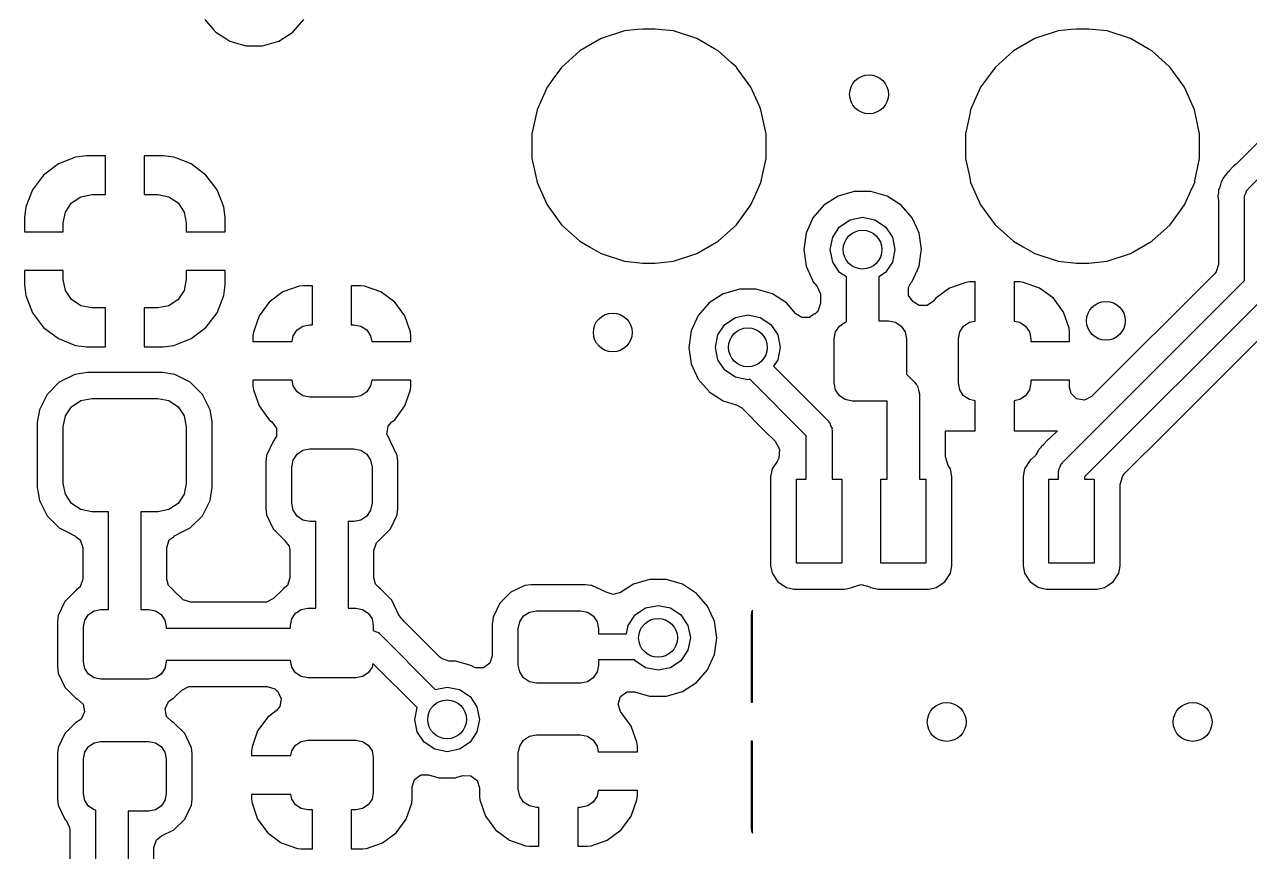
# Model space of a CAD drawing. Extents: x 100.3 to 197.2, y -144.7 to -85.3.
# Drawn here: x 108.38 to 117.84, y -95.45 to -89.06 of the extents above; entities that cross this region are included whole.
import ezdxf

# ---------------------------------------------------------------- set-up
doc = ezdxf.new("R2010")
doc.units = 0
doc.layers.add('BLACK', color=7, linetype='CONTINUOUS')

msp = doc.modelspace()

# ---------------------------------------------------------------- linework, layer by layer
at = {"layer": 'BLACK', "linetype": 'CONTINUOUS'}
for p, q in [((109.767, -89.0211), (109.841, -89.1065)), ((110.448, -89.119), (110.533, -89.0211)), ((109.841, -89.1065), (109.852, -89.119)), ((109.852, -89.119), (109.93, -89.1691)), ((110.339, -89.189), (110.448, -89.119)), ((113.011, -89.1104), (112.83, -89.1691)), ((113.11, -89.1), (113.011, -89.1104)), ((113.011, -89.1104), (113.011, -89.1104)), ((113.011, -89.1104), (113.011, -89.1104)), ((113.153, -89.0955), (113.11, -89.1)), ((113.247, -89.0955), (113.153, -89.0955)), ((113.153, -89.0955), (113.153, -89.0955)), ((113.273, -89.0982), (113.247, -89.0955)), ((113.247, -89.0955), (113.247, -89.0955)), ((113.389, -89.1104), (113.273, -89.0982)), ((113.57, -89.1691), (113.389, -89.1104)), ((113.389, -89.1104), (113.389, -89.1104)), ((113.389, -89.1104), (113.389, -89.1104)), ((116.361, -89.1104), (116.18, -89.1691)), ((116.46, -89.1), (116.361, -89.1104)), ((116.361, -89.1104), (116.361, -89.1104)), ((116.361, -89.1104), (116.361, -89.1104)), ((116.503, -89.0955), (116.46, -89.1)), ((116.597, -89.0955), (116.503, -89.0955)), ((116.503, -89.0955), (116.503, -89.0955)), ((116.623, -89.0982), (116.597, -89.0955)), ((116.597, -89.0955), (116.597, -89.0955)), ((116.739, -89.1104), (116.623, -89.0982)), ((116.92, -89.1691), (116.739, -89.1104)), ((116.739, -89.1104), (116.739, -89.1104)), ((116.739, -89.1104), (116.739, -89.1104)), ((109.93, -89.1691), (109.961, -89.189)), ((109.961, -89.189), (110.085, -89.2255)), ((110.085, -89.2255), (110.085, -89.2255)), ((110.085, -89.2255), (110.215, -89.2255)), ((110.215, -89.2255), (110.339, -89.189)), ((110.215, -89.2255), (110.215, -89.2255)), ((112.83, -89.1691), (112.665, -89.2642)), ((112.83, -89.1691), (112.83, -89.1691)), ((113.707, -89.2485), (113.57, -89.1691)), ((113.57, -89.1691), (113.57, -89.1691)), ((113.735, -89.2642), (113.707, -89.2485)), ((116.18, -89.1691), (116.015, -89.2642)), ((116.18, -89.1691), (116.18, -89.1691)), ((117.057, -89.2485), (116.92, -89.1691)), ((116.92, -89.1691), (116.92, -89.1691)), ((117.085, -89.2642), (117.057, -89.2485)), ((112.665, -89.2642), (112.524, -89.3914)), ((113.837, -89.356), (113.735, -89.2642)), ((116.015, -89.2642), (115.874, -89.3914)), ((117.187, -89.356), (117.085, -89.2642)), ((112.524, -89.3914), (112.458, -89.4822)), ((113.875, -89.3911), (113.837, -89.356)), ((113.876, -89.3914), (113.875, -89.3911)), ((113.988, -89.5453), (113.876, -89.3914)), ((115.874, -89.3914), (115.808, -89.4822)), ((117.225, -89.3911), (117.187, -89.356)), ((117.226, -89.3914), (117.225, -89.3911)), ((117.338, -89.5453), (117.226, -89.3914)), ((112.458, -89.4822), (112.42, -89.5349)), ((115.808, -89.4822), (115.77, -89.5349)), ((112.412, -89.5453), (112.335, -89.7189)), ((112.42, -89.5349), (112.412, -89.5453)), ((112.412, -89.5453), (112.412, -89.5453)), ((114.055, -89.6973), (113.988, -89.5453)), ((113.988, -89.5453), (113.988, -89.5453)), ((113.988, -89.5453), (113.988, -89.5453)), ((115.762, -89.5453), (115.685, -89.7189)), ((115.77, -89.5349), (115.762, -89.5453)), ((115.762, -89.5453), (115.762, -89.5453)), ((117.405, -89.6973), (117.338, -89.5453)), ((117.338, -89.5453), (117.338, -89.5453)), ((117.338, -89.5453), (117.338, -89.5453)), ((118.27, -89.6047), (117.734, -90.1414)), ((112.335, -89.719), (112.325, -89.7655)), ((112.335, -89.7189), (112.335, -89.719)), ((114.065, -89.719), (114.055, -89.6973)), ((114.105, -89.9049), (114.065, -89.719)), ((115.685, -89.719), (115.675, -89.7655)), ((115.685, -89.7189), (115.685, -89.719)), ((117.415, -89.719), (117.405, -89.6973)), ((117.454, -89.9049), (117.415, -89.719)), ((112.325, -89.7655), (112.295, -89.9049)), ((115.675, -89.7655), (115.645, -89.9049)), ((117.829, -90.3293), (118.429, -89.7293)), ((112.295, -89.9049), (112.295, -90.0951)), ((114.105, -90.0951), (114.105, -89.9049)), ((115.645, -89.9049), (115.645, -90.0951)), ((117.454, -90.0951), (117.454, -89.9049)), ((108.77, -90.085), (108.637, -90.1373)), ((108.853, -90.075), (108.77, -90.085)), ((109, -90.075), (108.853, -90.075)), ((109, -90.375), (109, -90.075)), ((109, -90.075), (109, -90.075)), ((109.447, -90.075), (109.3, -90.075)), ((109.3, -90.075), (109.3, -90.075)), ((109.3, -90.075), (109.3, -90.375)), ((109.53, -90.085), (109.447, -90.075)), ((109.556, -90.0951), (109.53, -90.085)), ((109.663, -90.1373), (109.556, -90.0951)), ((112.295, -90.0951), (112.325, -90.2335)), ((114.065, -90.281), (114.105, -90.0951)), ((115.645, -90.0951), (115.675, -90.2335)), ((117.418, -90.2689), (117.454, -90.0951)), ((108.637, -90.1373), (108.523, -90.2235)), ((108.637, -90.1373), (108.637, -90.1373)), ((109.777, -90.2235), (109.663, -90.1373)), ((109.663, -90.1373), (109.663, -90.1373)), ((117.682, -90.1932), (117.668, -90.2072)), ((117.683, -90.1916), (117.682, -90.1932)), ((117.716, -90.156), (117.683, -90.1916)), ((117.723, -90.1505), (117.716, -90.156)), ((117.734, -90.1414), (117.722, -90.1495)), ((117.722, -90.1495), (117.723, -90.1505)), ((108.523, -90.2235), (108.437, -90.3371)), ((109.863, -90.3371), (109.777, -90.2235)), ((112.325, -90.2335), (112.335, -90.281)), ((112.335, -90.281), (112.335, -90.2811)), ((112.335, -90.2811), (112.412, -90.4547)), ((114.018, -90.386), (114.065, -90.281)), ((115.675, -90.2335), (115.685, -90.281)), ((115.685, -90.281), (115.685, -90.2811)), ((115.685, -90.2811), (115.762, -90.4547)), ((117.383, -90.352), (117.411, -90.2904)), ((117.411, -90.2904), (117.418, -90.2825)), ((117.418, -90.2825), (117.418, -90.2689)), ((117.62, -90.2765), (117.613, -90.3075)), ((117.626, -90.2684), (117.62, -90.2765)), ((117.62, -90.2765), (117.62, -90.2765)), ((117.637, -90.2482), (117.626, -90.2684)), ((117.64, -90.2391), (117.637, -90.2482)), ((117.662, -90.2155), (117.64, -90.2391)), ((117.64, -90.2391), (117.64, -90.2391)), ((117.666, -90.2101), (117.662, -90.2155)), ((117.668, -90.2072), (117.666, -90.2101)), ((117.668, -90.2072), (117.668, -90.2072)), ((108.437, -90.3371), (108.385, -90.4698)), ((108.437, -90.3371), (108.437, -90.3371)), ((108.81, -90.3917), (108.894, -90.375)), ((108.894, -90.375), (109, -90.375)), ((109.3, -90.375), (109.406, -90.375)), ((109.406, -90.375), (109.49, -90.3917)), ((109.915, -90.4698), (109.863, -90.3371)), ((114.785, -90.3495), (114.661, -90.386)), ((114.915, -90.3495), (114.785, -90.3495)), ((114.785, -90.3495), (114.785, -90.3495)), ((115.039, -90.386), (114.915, -90.3495)), ((114.915, -90.3495), (114.915, -90.3495)), ((117.338, -90.4547), (117.383, -90.352)), ((117.597, -90.3763), (117.595, -90.3826)), ((117.595, -90.3826), (117.595, -90.3859)), ((117.595, -90.3859), (117.595, -90.391)), ((117.599, -90.3537), (117.597, -90.3763)), ((117.607, -90.3252), (117.599, -90.3347)), ((117.599, -90.3347), (117.599, -90.3347)), ((117.599, -90.3347), (117.599, -90.3537)), ((117.611, -90.3141), (117.607, -90.3252)), ((117.613, -90.3075), (117.611, -90.3141)), ((117.801, -90.3844), (117.812, -90.3635)), ((117.802, -90.3923), (117.801, -90.3844)), ((117.812, -90.3635), (117.819, -90.3412)), ((117.819, -90.3412), (117.826, -90.3365)), ((117.826, -90.3365), (117.829, -90.3293)), ((108.385, -90.4698), (108.375, -90.5531)), ((108.692, -90.51), (108.739, -90.4391)), ((108.739, -90.4391), (108.81, -90.3917)), ((109.49, -90.3917), (109.561, -90.4391)), ((109.561, -90.4391), (109.608, -90.51)), ((109.925, -90.5531), (109.915, -90.4698)), ((112.412, -90.4547), (112.412, -90.4547)), ((112.412, -90.4547), (112.412, -90.4547)), ((112.412, -90.4547), (112.524, -90.6086)), ((113.876, -90.6086), (113.988, -90.4547)), ((113.988, -90.4547), (114.003, -90.4209)), ((114.003, -90.4209), (114.018, -90.386)), ((114.552, -90.456), (114.467, -90.5539)), ((114.661, -90.386), (114.552, -90.456)), ((114.661, -90.386), (114.661, -90.386)), ((115.148, -90.456), (115.039, -90.386)), ((115.039, -90.386), (115.039, -90.386)), ((115.039, -90.386), (115.039, -90.386)), ((115.039, -90.386), (115.039, -90.386)), ((115.233, -90.5539), (115.148, -90.456)), ((115.148, -90.456), (115.148, -90.456)), ((115.148, -90.456), (115.148, -90.456)), ((115.762, -90.4547), (115.762, -90.4547)), ((115.762, -90.4547), (115.762, -90.4547)), ((115.762, -90.4547), (115.874, -90.6086)), ((117.226, -90.6086), (117.338, -90.4547)), ((117.338, -90.4547), (117.338, -90.4547)), ((117.338, -90.4547), (117.338, -90.4547)), ((117.595, -90.391), (117.599, -90.4175)), ((117.599, -90.4175), (117.599, -90.4243)), ((117.599, -90.4243), (117.599, -90.9145)), ((117.8, -90.4), (117.802, -90.3923)), ((117.8, -91.0386), (117.8, -90.4)), ((108.375, -90.5531), (108.375, -90.6625)), ((108.675, -90.5938), (108.692, -90.51)), ((109.608, -90.51), (109.625, -90.5938)), ((109.925, -90.6625), (109.925, -90.5531)), ((109.925, -90.5531), (109.925, -90.5531)), ((114.467, -90.5539), (114.413, -90.6718)), ((114.673, -90.6232), (114.754, -90.569)), ((114.754, -90.569), (114.85, -90.55)), ((114.85, -90.55), (114.946, -90.569)), ((114.946, -90.569), (115.027, -90.6232)), ((115.269, -90.6322), (115.233, -90.5539)), ((108.375, -90.6625), (108.675, -90.6625)), ((108.375, -90.6625), (108.375, -90.6625)), ((108.675, -90.6625), (108.675, -90.5938)), ((109.625, -90.5938), (109.625, -90.6625)), ((109.625, -90.6625), (109.925, -90.6625)), ((109.925, -90.6625), (109.925, -90.6625)), ((112.524, -90.6086), (112.665, -90.7358)), ((113.735, -90.7358), (113.876, -90.6086)), ((114.619, -90.7043), (114.673, -90.6232)), ((115.027, -90.6232), (115.081, -90.7043)), ((115.287, -90.6718), (115.269, -90.6322)), ((115.874, -90.6086), (116.015, -90.7358)), ((117.085, -90.7358), (117.226, -90.6086)), ((112.665, -90.7358), (112.741, -90.7796)), ((113.57, -90.8309), (113.735, -90.7358)), ((114.413, -90.6718), (114.395, -90.8)), ((114.6, -90.8), (114.619, -90.7043)), ((115.081, -90.7043), (115.1, -90.8)), ((115.305, -90.8), (115.287, -90.6718)), ((116.015, -90.7358), (116.091, -90.7796)), ((116.92, -90.8309), (117.085, -90.7358)), ((112.741, -90.7796), (112.83, -90.8308)), ((112.83, -90.8308), (112.83, -90.8309)), ((112.83, -90.8309), (112.83, -90.8309)), ((112.83, -90.8309), (113.011, -90.8896)), ((113.389, -90.8896), (113.57, -90.8309)), ((114.395, -90.8), (114.395, -90.8)), ((114.395, -90.8), (114.413, -90.9282)), ((114.619, -90.8957), (114.6, -90.8)), ((115.1, -90.8), (115.081, -90.8957)), ((115.287, -90.9282), (115.301, -90.8309)), ((115.301, -90.8309), (115.305, -90.8)), ((115.305, -90.8), (115.305, -90.8)), ((116.091, -90.7796), (116.18, -90.8308)), ((116.18, -90.8308), (116.18, -90.8309)), ((116.18, -90.8309), (116.18, -90.8309)), ((116.18, -90.8309), (116.361, -90.8896)), ((116.739, -90.8896), (116.92, -90.8309)), ((113.011, -90.8896), (113.153, -90.9045)), ((113.153, -90.9045), (113.153, -90.9045)), ((113.153, -90.9045), (113.247, -90.9045)), ((113.247, -90.9045), (113.389, -90.8896)), ((113.247, -90.9045), (113.247, -90.9045)), ((114.413, -90.9282), (114.463, -91.037)), ((114.673, -90.9768), (114.619, -90.8957)), ((115.081, -90.8957), (115.027, -90.9768)), ((115.233, -91.0461), (115.287, -90.9282)), ((116.361, -90.8896), (116.503, -90.9045)), ((116.503, -90.9045), (116.503, -90.9045)), ((116.503, -90.9045), (116.597, -90.9045)), ((116.597, -90.9045), (116.739, -90.8896)), ((116.597, -90.9045), (116.597, -90.9045)), ((117.599, -90.9145), (117.581, -90.9727)), ((108.675, -90.9625), (108.375, -90.9625)), ((108.375, -90.9625), (108.375, -90.9625)), ((108.375, -90.9625), (108.375, -91.0719)), ((108.675, -91.0312), (108.675, -90.9625)), ((108.692, -91.115), (108.675, -91.0312)), ((109.625, -91.0312), (109.608, -91.115)), ((109.925, -90.9625), (109.625, -90.9625)), ((109.625, -90.9625), (109.625, -91.0312)), ((109.925, -91.0719), (109.925, -90.9625)), ((109.925, -90.9625), (109.925, -90.9625)), ((114.463, -91.037), (114.467, -91.0461)), ((114.467, -91.0461), (114.5, -91.0838)), ((114.725, -91.0114), (114.673, -90.9768)), ((114.725, -91.359), (114.725, -91.0114)), ((115.027, -90.9768), (114.975, -91.0114)), ((114.975, -91.0114), (114.975, -91.35)), ((115.224, -91.0564), (115.233, -91.0461)), ((116.394, -92.4443), (117.8, -91.0386)), ((117.571, -90.9845), (116.619, -91.936)), ((117.581, -90.9727), (117.571, -90.9845)), ((108.375, -91.0719), (108.385, -91.1552)), ((108.739, -91.1859), (108.692, -91.115)), ((109.608, -91.115), (109.561, -91.1859)), ((109.915, -91.1552), (109.925, -91.0719)), ((109.925, -91.0719), (109.925, -91.0719)), ((110.372, -91.1266), (110.265, -91.2054)), ((110.497, -91.0828), (110.372, -91.1266)), ((110.527, -91.08), (110.497, -91.0828)), ((110.497, -91.0828), (110.497, -91.0828)), ((110.6, -91.08), (110.527, -91.08)), ((110.6, -91.38), (110.6, -91.08)), ((110.9, -91.08), (110.9, -91.38)), ((110.973, -91.08), (110.9, -91.08)), ((110.9, -91.08), (110.9, -91.08)), ((111.003, -91.0828), (110.973, -91.08)), ((111.128, -91.1266), (111.003, -91.0828)), ((111.235, -91.2054), (111.128, -91.1266)), ((113.774, -91.141), (113.666, -91.211)), ((113.775, -91.141), (113.774, -91.141)), ((113.899, -91.1045), (113.775, -91.141)), ((114.028, -91.1045), (113.899, -91.1045)), ((113.899, -91.1045), (113.899, -91.1045)), ((114.136, -91.1362), (114.028, -91.1045)), ((114.028, -91.1045), (114.028, -91.1045)), ((114.153, -91.141), (114.136, -91.1362)), ((114.262, -91.211), (114.153, -91.141)), ((114.153, -91.141), (114.153, -91.141)), ((114.153, -91.141), (114.153, -91.141)), ((114.5, -91.0838), (114.5, -91.0844)), ((114.5, -91.0844), (114.524, -91.1407)), ((114.524, -91.1407), (114.524, -91.1492)), ((115.204, -91.0923), (115.224, -91.0564)), ((115.205, -91.1535), (115.204, -91.0923)), ((115.522, -91.0966), (115.415, -91.1754)), ((115.647, -91.0528), (115.522, -91.0966)), ((115.677, -91.05), (115.647, -91.0528)), ((115.647, -91.0528), (115.647, -91.0528)), ((115.72, -91.05), (115.677, -91.05)), ((115.72, -91.352), (115.72, -91.05)), ((115.72, -91.05), (115.72, -91.05)), ((116.063, -91.05), (116.02, -91.05)), ((116.02, -91.05), (116.02, -91.352)), ((116.093, -91.0528), (116.063, -91.05)), ((116.218, -91.0966), (116.093, -91.0528)), ((116.325, -91.1754), (116.218, -91.0966)), ((108.385, -91.1552), (108.437, -91.2879)), ((108.81, -91.2333), (108.739, -91.1859)), ((108.894, -91.25), (108.81, -91.2333)), ((109.49, -91.2333), (109.406, -91.25)), ((109.561, -91.1859), (109.49, -91.2333)), ((109.863, -91.2879), (109.915, -91.1552)), ((110.265, -91.2054), (110.187, -91.3121)), ((110.265, -91.2054), (110.265, -91.2054)), ((111.313, -91.3121), (111.235, -91.2054)), ((111.235, -91.2054), (111.235, -91.2054)), ((113.666, -91.211), (113.581, -91.309)), ((114.334, -91.2949), (114.262, -91.211)), ((114.262, -91.211), (114.262, -91.211)), ((114.524, -91.213), (114.506, -91.2711)), ((114.524, -91.1492), (114.524, -91.213)), ((115.242, -91.2023), (115.205, -91.1535)), ((115.248, -91.2068), (115.242, -91.2023)), ((115.25, -91.2082), (115.248, -91.2068)), ((115.248, -91.2068), (115.248, -91.2068)), ((115.248, -91.2068), (115.248, -91.2068)), ((115.255, -91.2114), (115.25, -91.2082)), ((115.255, -91.2117), (115.255, -91.2114)), ((115.288, -91.2321), (115.255, -91.2117)), ((115.255, -91.2117), (115.255, -91.2117)), ((115.35, -91.2326), (115.288, -91.2321)), ((115.399, -91.197), (115.35, -91.2326)), ((115.415, -91.1754), (115.399, -91.197)), ((115.415, -91.1754), (115.415, -91.1754)), ((116.403, -91.2821), (116.325, -91.1754)), ((116.325, -91.1754), (116.325, -91.1754)), ((117.971, -91.1507), (116.565, -92.5564)), ((108.437, -91.2879), (108.523, -91.4015)), ((109, -91.25), (108.894, -91.25)), ((109, -91.55), (109, -91.25)), ((109.406, -91.25), (109.3, -91.25)), ((109.3, -91.25), (109.3, -91.55)), ((109.777, -91.4015), (109.863, -91.2879)), ((109.863, -91.2879), (109.863, -91.2879)), ((110.187, -91.3121), (110.143, -91.4373)), ((111.357, -91.4373), (111.313, -91.3121)), ((113.581, -91.309), (113.527, -91.4268)), ((113.787, -91.3782), (113.868, -91.324)), ((113.868, -91.324), (113.964, -91.305)), ((113.964, -91.305), (114.059, -91.324)), ((114.059, -91.324), (114.14, -91.3782)), ((114.38, -91.3247), (114.334, -91.2949)), ((114.441, -91.3237), (114.38, -91.3247)), ((114.478, -91.2956), (114.441, -91.3237)), ((114.481, -91.2978), (114.478, -91.2956)), ((114.496, -91.283), (114.481, -91.2978)), ((114.506, -91.2711), (114.496, -91.283)), ((116.447, -91.4073), (116.403, -91.2821)), ((108.523, -91.4015), (108.637, -91.4877)), ((109.663, -91.4877), (109.777, -91.4015)), ((110.451, -91.4664), (110.481, -91.421)), ((110.481, -91.421), (110.526, -91.3907)), ((110.526, -91.3907), (110.58, -91.38)), ((110.58, -91.38), (110.6, -91.38)), ((110.9, -91.38), (110.92, -91.38)), ((110.92, -91.38), (110.974, -91.3907)), ((110.974, -91.3907), (111.019, -91.421)), ((111.019, -91.421), (111.049, -91.4664)), ((113.527, -91.4268), (113.508, -91.555)), ((113.733, -91.4593), (113.787, -91.3782)), ((114.14, -91.3782), (114.195, -91.4593)), ((114.641, -91.4364), (114.671, -91.391)), ((114.671, -91.391), (114.716, -91.3607)), ((114.716, -91.3607), (114.725, -91.359)), ((114.975, -91.35), (115.05, -91.35)), ((115.05, -91.35), (115.104, -91.3607)), ((115.104, -91.3607), (115.149, -91.391)), ((115.149, -91.391), (115.179, -91.4364)), ((115.601, -91.4364), (115.631, -91.391)), ((115.631, -91.391), (115.676, -91.3607)), ((115.676, -91.3607), (115.72, -91.352)), ((116.02, -91.352), (116.064, -91.3607)), ((116.064, -91.3607), (116.109, -91.391)), ((116.109, -91.391), (116.139, -91.4364)), ((116.45, -91.437), (116.447, -91.4073)), ((116.447, -91.4073), (116.447, -91.4073)), ((117.205, -92.2), (118.066, -91.3386)), ((108.637, -91.4877), (108.637, -91.4877)), ((108.637, -91.4877), (108.77, -91.54)), ((109.53, -91.54), (109.606, -91.51)), ((109.606, -91.51), (109.663, -91.4877)), ((109.663, -91.4877), (109.663, -91.4877)), ((110.143, -91.4373), (110.14, -91.467)), ((110.14, -91.467), (110.14, -91.51)), ((110.14, -91.51), (110.442, -91.51)), ((110.14, -91.51), (110.14, -91.51)), ((110.442, -91.51), (110.451, -91.4664)), ((111.049, -91.4664), (111.058, -91.51)), ((111.058, -91.51), (111.36, -91.51)), ((111.36, -91.467), (111.357, -91.4373)), ((111.357, -91.4373), (111.357, -91.4373)), ((111.36, -91.51), (111.36, -91.467)), ((111.36, -91.51), (111.36, -91.51)), ((113.714, -91.555), (113.733, -91.4593)), ((114.195, -91.4593), (114.214, -91.555)), ((114.63, -91.49), (114.641, -91.4364)), ((114.63, -91.83), (114.63, -91.49)), ((115.179, -91.4364), (115.19, -91.49)), ((115.19, -91.49), (115.19, -91.7632)), ((115.59, -91.49), (115.601, -91.4364)), ((115.59, -91.83), (115.59, -91.49)), ((116.139, -91.4364), (116.15, -91.49)), ((116.15, -91.49), (116.15, -91.51)), ((116.15, -91.51), (116.45, -91.51)), ((116.45, -91.51), (116.45, -91.437)), ((116.45, -91.51), (116.45, -91.51)), ((108.77, -91.54), (108.853, -91.55)), ((108.853, -91.55), (108.853, -91.55)), ((108.853, -91.55), (109, -91.55)), ((109, -91.55), (109, -91.55)), ((109.3, -91.55), (109.3, -91.55)), ((109.3, -91.55), (109.447, -91.55)), ((109.447, -91.55), (109.53, -91.54)), ((109.447, -91.55), (109.447, -91.55)), ((113.508, -91.555), (113.508, -91.555)), ((113.508, -91.555), (113.527, -91.6832)), ((113.733, -91.6507), (113.714, -91.555)), ((114.214, -91.555), (114.195, -91.6507)), ((113.527, -91.6832), (113.58, -91.8002)), ((113.787, -91.7318), (113.733, -91.6507)), ((114.195, -91.6507), (114.161, -91.7015)), ((114.161, -91.7015), (114.586, -92.1265)), ((108.763, -91.7651), (108.644, -91.8253)), ((108.861, -91.7495), (108.763, -91.765)), ((108.763, -91.765), (108.763, -91.7651)), ((109.439, -91.7495), (108.861, -91.7495)), ((108.861, -91.7495), (108.861, -91.7495)), ((109.505, -91.7598), (109.439, -91.7495)), ((109.439, -91.7495), (109.439, -91.7495)), ((109.537, -91.765), (109.505, -91.7598)), ((109.537, -91.7651), (109.537, -91.765)), ((109.623, -91.8085), (109.537, -91.7651)), ((113.58, -91.8002), (113.581, -91.8011)), ((113.581, -91.8011), (113.661, -91.8932)), ((113.868, -91.786), (113.787, -91.7318)), ((113.964, -91.805), (113.868, -91.786)), ((113.978, -91.8021), (113.964, -91.805)), ((114.415, -92.2387), (113.978, -91.8021)), ((115.19, -91.7632), (115.253, -91.8266)), ((108.644, -91.8253), (108.55, -91.9192)), ((109.656, -91.8253), (109.623, -91.8085)), ((109.75, -91.9192), (109.656, -91.8253)), ((110.442, -91.81), (110.14, -91.81)), ((110.14, -91.81), (110.14, -91.853)), ((110.14, -91.853), (110.143, -91.8827)), ((110.143, -91.8827), (110.143, -91.8827)), ((110.143, -91.8827), (110.187, -92.0079)), ((110.451, -91.8536), (110.442, -91.81)), ((110.481, -91.899), (110.451, -91.8536)), ((110.526, -91.9293), (110.481, -91.899)), ((111.019, -91.899), (110.974, -91.9293)), ((111.049, -91.8536), (111.019, -91.899)), ((111.058, -91.81), (111.049, -91.8536)), ((111.36, -91.81), (111.058, -91.81)), ((111.313, -92.0079), (111.357, -91.8827)), ((111.357, -91.8827), (111.36, -91.853)), ((111.36, -91.853), (111.36, -91.81)), ((111.36, -91.81), (111.36, -91.81)), ((113.661, -91.8932), (113.666, -91.899)), ((113.666, -91.899), (113.736, -91.9444)), ((114.641, -91.8836), (114.63, -91.83)), ((114.671, -91.929), (114.641, -91.8836)), ((115.253, -91.8266), (115.267, -91.8445)), ((115.267, -91.8445), (115.27, -91.8474)), ((115.27, -91.8474), (115.271, -91.85)), ((115.271, -91.85), (115.275, -91.8551)), ((115.275, -91.8551), (115.281, -91.8853)), ((115.281, -91.8853), (115.29, -91.915)), ((115.601, -91.8836), (115.59, -91.83)), ((115.631, -91.929), (115.601, -91.8836)), ((116.139, -91.8836), (116.109, -91.929)), ((116.15, -91.83), (116.139, -91.8836)), ((116.45, -91.81), (116.15, -91.81)), ((116.15, -91.81), (116.15, -91.83)), ((116.45, -91.866), (116.45, -91.81)), ((116.45, -91.81), (116.45, -91.81)), ((116.461, -91.911), (116.45, -91.866)), ((108.55, -91.9192), (108.49, -92.0376)), ((108.739, -92.0141), (108.81, -91.9667)), ((108.81, -91.9667), (108.894, -91.95)), ((108.894, -91.95), (109.406, -91.95)), ((109.406, -91.95), (109.49, -91.9667)), ((109.49, -91.9667), (109.561, -92.0141)), ((109.81, -92.0376), (109.75, -91.9192)), ((110.58, -91.94), (110.526, -91.9293)), ((110.92, -91.94), (110.58, -91.94)), ((110.974, -91.9293), (110.92, -91.94)), ((113.736, -91.9444), (113.774, -91.969)), ((113.774, -91.969), (113.874, -91.9982)), ((114.716, -91.9593), (114.671, -91.929)), ((114.77, -91.97), (114.716, -91.9593)), ((115.04, -91.97), (114.77, -91.97)), ((115.04, -92.5725), (115.04, -91.97)), ((115.29, -91.915), (115.29, -92.5725)), ((115.676, -91.9593), (115.631, -91.929)), ((115.72, -91.968), (115.676, -91.9593)), ((115.72, -92.2), (115.72, -91.968)), ((116.064, -91.9593), (116.02, -91.968)), ((116.02, -91.968), (116.02, -92.2)), ((116.109, -91.929), (116.064, -91.9593)), ((116.504, -91.9542), (116.461, -91.911)), ((116.564, -91.9638), (116.504, -91.9542)), ((116.619, -91.936), (116.564, -91.9638)), ((108.49, -92.0376), (108.474, -92.1358)), ((108.49, -92.0376), (108.49, -92.0376)), ((108.675, -92.1688), (108.692, -92.085)), ((108.692, -92.085), (108.739, -92.0141)), ((109.561, -92.0141), (109.608, -92.085)), ((109.608, -92.085), (109.625, -92.1688)), ((109.819, -92.0972), (109.81, -92.0376)), ((110.187, -92.0079), (110.265, -92.1146)), ((111.235, -92.1146), (111.313, -92.0079)), ((113.874, -91.9982), (113.916, -92.0232)), ((113.916, -92.0232), (114.093, -92.2)), ((108.474, -92.1358), (108.474, -92.6392)), ((108.675, -92.6063), (108.675, -92.1688)), ((109.625, -92.1688), (109.625, -92.6063)), ((109.825, -92.133), (109.819, -92.0972)), ((109.825, -92.1358), (109.825, -92.133)), ((109.825, -92.6392), (109.825, -92.1358)), ((110.265, -92.1146), (110.265, -92.1146)), ((110.265, -92.1146), (110.287, -92.1306)), ((110.287, -92.1306), (110.323, -92.1804)), ((110.323, -92.1804), (110.322, -92.2416)), ((111.174, -92.2257), (111.184, -92.1653)), ((111.184, -92.1653), (111.213, -92.1306)), ((111.213, -92.1306), (111.235, -92.1146)), ((111.235, -92.1146), (111.235, -92.1146)), ((114.586, -92.1265), (114.589, -92.1337)), ((114.589, -92.1337), (114.596, -92.1385)), ((114.596, -92.1385), (114.603, -92.1607)), ((114.603, -92.1607), (114.614, -92.1816)), ((114.614, -92.1816), (114.613, -92.1896)), ((110.301, -92.2751), (110.298, -92.2803)), ((110.302, -92.2746), (110.301, -92.2751)), ((110.322, -92.2416), (110.302, -92.2746)), ((110.302, -92.2746), (110.302, -92.2746)), ((111.199, -92.2743), (111.174, -92.2257)), ((111.198, -92.2746), (111.199, -92.2743)), ((111.201, -92.278), (111.198, -92.2746)), ((111.202, -92.2803), (111.201, -92.278)), ((114.093, -92.2), (114.174, -92.2809)), ((114.415, -92.5725), (114.415, -92.2387)), ((114.613, -92.1896), (114.615, -92.1973)), ((114.615, -92.1973), (114.615, -92.5725)), ((115.49, -92.3992), (115.49, -92.2)), ((115.49, -92.2), (115.72, -92.2)), ((116.02, -92.2), (116.355, -92.2)), ((116.281, -92.271), (116.249, -92.3064)), ((116.29, -92.2637), (116.281, -92.271)), ((116.297, -92.2581), (116.29, -92.2637)), ((116.355, -92.2), (116.297, -92.2581)), ((116.877, -92.5282), (117.205, -92.2)), ((117.205, -92.2), (117.205, -92.2)), ((110.297, -92.2817), (110.246, -92.3905)), ((110.298, -92.2803), (110.297, -92.2817)), ((110.297, -92.2817), (110.297, -92.2817)), ((110.481, -92.381), (110.526, -92.3507)), ((110.526, -92.3507), (110.58, -92.34)), ((110.58, -92.34), (110.92, -92.34)), ((110.92, -92.34), (110.974, -92.3507)), ((110.974, -92.3507), (111.019, -92.381)), ((111.203, -92.2817), (111.202, -92.2803)), ((111.254, -92.3905), (111.203, -92.2817)), ((111.203, -92.2817), (111.203, -92.2817)), ((111.203, -92.2817), (111.203, -92.2817)), ((114.174, -92.2809), (114.207, -92.3422)), ((114.207, -92.3422), (114.202, -92.4119)), ((116.203, -92.3605), (116.189, -92.3858)), ((116.205, -92.3541), (116.203, -92.3605)), ((116.226, -92.3311), (116.205, -92.3541)), ((116.205, -92.3541), (116.205, -92.3541)), ((116.231, -92.3244), (116.226, -92.3311)), ((116.233, -92.3222), (116.231, -92.3244)), ((116.247, -92.3084), (116.233, -92.3222)), ((116.233, -92.3222), (116.233, -92.3222)), ((116.249, -92.3064), (116.247, -92.3084)), ((110.246, -92.3905), (110.239, -92.4401)), ((110.239, -92.4401), (110.239, -92.7999)), ((110.246, -92.3905), (110.246, -92.3905)), ((110.44, -92.48), (110.451, -92.4264)), ((110.451, -92.4264), (110.481, -92.381)), ((111.019, -92.381), (111.049, -92.4264)), ((111.049, -92.4264), (111.06, -92.48)), ((111.26, -92.4343), (111.254, -92.3905)), ((111.254, -92.3905), (111.254, -92.3905)), ((111.26, -92.4401), (111.26, -92.4343)), ((111.26, -92.7999), (111.26, -92.4401)), ((114.189, -92.4375), (114.151, -92.4943)), ((114.202, -92.4119), (114.189, -92.4375)), ((115.491, -92.4014), (115.49, -92.3992)), ((115.511, -92.4681), (115.491, -92.4014)), ((115.529, -92.4943), (115.511, -92.4681)), ((116.145, -92.4279), (116.101, -92.4943)), ((116.153, -92.4228), (116.145, -92.4279)), ((116.145, -92.4279), (116.145, -92.4279)), ((116.187, -92.3898), (116.153, -92.4228)), ((116.189, -92.3858), (116.187, -92.3898)), ((116.377, -92.4785), (116.384, -92.4562)), ((116.384, -92.4562), (116.391, -92.4515)), ((116.391, -92.4515), (116.394, -92.4443)), ((110.44, -92.76), (110.44, -92.48)), ((111.06, -92.48), (111.06, -92.76)), ((114.151, -92.4943), (114.139, -92.5527)), ((114.139, -92.5527), (114.139, -93.2423)), ((114.151, -92.4943), (114.151, -92.4943)), ((115.54, -92.5527), (115.529, -92.4943)), ((115.529, -92.4943), (115.529, -92.4943)), ((115.529, -92.4943), (115.529, -92.4943)), ((115.54, -93.2422), (115.54, -92.5527)), ((115.54, -92.5527), (115.54, -92.5527)), ((116.101, -92.4943), (116.09, -92.5527)), ((116.09, -92.5527), (116.09, -93.2423)), ((116.101, -92.4943), (116.101, -92.4943)), ((116.365, -92.515), (116.367, -92.5073)), ((116.365, -92.5725), (116.365, -92.515)), ((116.366, -92.4994), (116.377, -92.4785)), ((116.367, -92.5073), (116.366, -92.4994)), ((116.565, -92.5564), (116.565, -92.5725)), ((116.84, -92.6158), (116.86, -92.5488)), ((116.86, -92.5488), (116.877, -92.5282)), ((108.474, -92.6392), (108.485, -92.7047)), ((108.692, -92.69), (108.675, -92.6063)), ((109.625, -92.6063), (109.608, -92.69)), ((109.81, -92.7374), (109.825, -92.6392)), ((114.34, -93.2225), (114.34, -92.5725)), ((114.34, -92.5725), (114.415, -92.5725)), ((114.615, -92.5725), (114.69, -92.5725)), ((114.69, -92.5725), (114.69, -93.2225)), ((114.99, -93.2225), (114.99, -92.5725)), ((114.99, -92.5725), (115.04, -92.5725)), ((115.29, -92.5725), (115.34, -92.5725)), ((115.34, -92.5725), (115.34, -93.2225)), ((116.29, -93.2225), (116.29, -92.5725)), ((116.29, -92.5725), (116.365, -92.5725)), ((116.565, -92.5725), (116.64, -92.5725)), ((116.64, -92.5725), (116.64, -93.2225)), ((116.84, -93.2422), (116.84, -92.6158)), ((108.485, -92.7047), (108.488, -92.7247)), ((108.488, -92.7247), (108.49, -92.7374)), ((108.49, -92.7374), (108.49, -92.7374)), ((108.49, -92.7374), (108.532, -92.8198)), ((108.739, -92.7609), (108.692, -92.69)), ((109.608, -92.69), (109.561, -92.7609)), ((109.75, -92.8558), (109.81, -92.7374)), ((108.532, -92.8198), (108.55, -92.8558)), ((108.81, -92.8083), (108.739, -92.7609)), ((108.894, -92.825), (108.81, -92.8083)), ((109.025, -92.825), (108.894, -92.825)), ((109.025, -93.58), (109.025, -92.825)), ((109.406, -92.825), (109.275, -92.825)), ((109.275, -92.825), (109.275, -93.58)), ((109.49, -92.8083), (109.406, -92.825)), ((109.561, -92.7609), (109.49, -92.8083)), ((110.239, -92.7999), (110.24, -92.7999)), ((110.24, -92.7999), (110.246, -92.8495)), ((110.451, -92.8136), (110.44, -92.76)), ((110.481, -92.859), (110.451, -92.8136)), ((111.049, -92.8136), (111.019, -92.859)), ((111.06, -92.76), (111.049, -92.8136)), ((111.254, -92.8495), (111.26, -92.7999)), ((108.55, -92.8558), (108.644, -92.9497)), ((109.656, -92.9497), (109.75, -92.8558)), ((110.246, -92.8495), (110.246, -92.8495)), ((110.246, -92.8495), (110.297, -92.9583)), ((110.526, -92.8893), (110.481, -92.859)), ((110.58, -92.9), (110.526, -92.8893)), ((110.625, -92.9), (110.58, -92.9)), ((110.625, -93.57), (110.625, -92.9)), ((110.92, -92.9), (110.875, -92.9)), ((110.875, -92.9), (110.875, -93.57)), ((110.974, -92.8893), (110.92, -92.9)), ((111.019, -92.859), (110.974, -92.8893)), ((111.203, -92.9583), (111.254, -92.8495)), ((108.644, -92.9497), (108.694, -92.9749)), ((108.694, -92.9749), (108.77, -93.0135)), ((108.77, -93.0135), (108.768, -93.0165)), ((108.768, -93.0165), (108.806, -93.0437)), ((109.494, -93.0438), (109.532, -93.0165)), ((109.53, -93.0135), (109.588, -92.9843)), ((109.532, -93.0165), (109.53, -93.0135)), ((109.588, -92.9843), (109.656, -92.9497)), ((110.297, -92.9583), (110.297, -92.9583)), ((110.297, -92.9583), (110.297, -92.9583)), ((110.297, -92.9583), (110.382, -93.0432)), ((111.118, -93.0432), (111.203, -92.9583)), ((108.806, -93.0437), (108.825, -93.1019)), ((108.825, -93.1019), (108.825, -93.3473)), ((109.475, -93.102), (109.494, -93.0438)), ((109.475, -93.3473), (109.475, -93.102)), ((110.382, -93.0432), (110.382, -93.0432)), ((110.382, -93.0432), (110.382, -93.0436)), ((110.382, -93.0436), (110.383, -93.0444)), ((110.383, -93.0444), (110.388, -93.0493)), ((110.388, -93.0493), (110.387, -93.05)), ((110.387, -93.05), (110.419, -93.0925)), ((110.419, -93.0925), (110.424, -93.1247)), ((110.424, -93.1247), (110.424, -93.3373)), ((111.075, -93.1247), (111.094, -93.0665)), ((111.075, -93.3373), (111.075, -93.1247)), ((111.094, -93.0665), (111.118, -93.0436)), ((111.118, -93.0436), (111.118, -93.0432)), ((111.118, -93.0432), (111.118, -93.0432)), ((114.69, -93.2225), (114.34, -93.2225)), ((115.34, -93.2225), (114.99, -93.2225)), ((116.64, -93.2225), (116.29, -93.2225)), ((114.139, -93.2423), (114.151, -93.3007)), ((114.151, -93.3007), (114.151, -93.3007)), ((114.151, -93.3007), (114.195, -93.3671)), ((115.485, -93.3671), (115.529, -93.3007)), ((115.529, -93.3007), (115.54, -93.2423)), ((115.529, -93.3007), (115.529, -93.3007)), ((115.529, -93.3007), (115.529, -93.3007)), ((115.54, -93.2423), (115.54, -93.2422)), ((116.09, -93.2423), (116.101, -93.3007)), ((116.101, -93.3007), (116.101, -93.3007)), ((116.101, -93.3007), (116.145, -93.3671)), ((116.785, -93.3671), (116.829, -93.3007)), ((116.829, -93.3007), (116.84, -93.2423)), ((116.829, -93.3007), (116.829, -93.3007)), ((116.829, -93.3007), (116.829, -93.3007)), ((116.84, -93.2423), (116.84, -93.2422)), ((108.806, -93.4055), (108.776, -93.4299)), ((108.825, -93.3473), (108.806, -93.4055)), ((109.488, -93.3953), (109.475, -93.3473)), ((109.524, -93.4293), (109.488, -93.3953)), ((110.406, -93.3955), (110.376, -93.4199)), ((110.424, -93.3373), (110.406, -93.3955)), ((111.088, -93.3853), (111.075, -93.3373)), ((111.124, -93.4193), (111.088, -93.3853)), ((112.241, -93.396), (112.132, -93.4468)), ((112.29, -93.3895), (112.241, -93.396)), ((112.241, -93.396), (112.241, -93.396)), ((112.71, -93.3895), (112.29, -93.3895)), ((112.29, -93.3895), (112.29, -93.3895)), ((112.729, -93.3921), (112.71, -93.3895)), ((112.71, -93.3895), (112.71, -93.3895)), ((112.759, -93.396), (112.729, -93.3921)), ((112.868, -93.4468), (112.759, -93.396)), ((112.759, -93.396), (112.759, -93.396)), ((113.081, -93.386), (112.981, -93.4504)), ((113.205, -93.3495), (113.081, -93.386)), ((113.081, -93.386), (113.081, -93.386)), ((113.335, -93.3495), (113.205, -93.3495)), ((113.205, -93.3495), (113.205, -93.3495)), ((113.459, -93.386), (113.335, -93.3495)), ((113.335, -93.3495), (113.335, -93.3495)), ((113.568, -93.456), (113.459, -93.386)), ((113.459, -93.386), (113.459, -93.386)), ((113.459, -93.386), (113.459, -93.386)), ((113.459, -93.386), (113.459, -93.386)), ((114.195, -93.3671), (114.262, -93.4114)), ((114.262, -93.4114), (114.262, -93.4114)), ((114.262, -93.4114), (114.32, -93.423)), ((114.725, -93.4201), (114.768, -93.4114)), ((114.768, -93.4114), (114.771, -93.4094)), ((114.768, -93.4114), (114.768, -93.4114)), ((114.771, -93.4094), (114.778, -93.4072)), ((114.778, -93.4072), (114.78, -93.4067)), ((114.78, -93.4068), (114.838, -93.3886)), ((114.78, -93.4067), (114.78, -93.4068)), ((114.838, -93.3886), (114.905, -93.407)), ((114.905, -93.407), (114.909, -93.4094)), ((114.909, -93.4094), (114.912, -93.4114)), ((114.912, -93.4114), (114.912, -93.4114)), ((114.912, -93.4114), (114.97, -93.423)), ((115.375, -93.4201), (115.418, -93.4114)), ((115.418, -93.4114), (115.485, -93.3671)), ((115.418, -93.4114), (115.418, -93.4114)), ((115.418, -93.4114), (115.418, -93.4114)), ((116.145, -93.3671), (116.212, -93.4114)), ((116.212, -93.4114), (116.212, -93.4114)), ((116.212, -93.4114), (116.27, -93.423)), ((116.675, -93.4201), (116.718, -93.4114)), ((116.718, -93.4114), (116.785, -93.3671)), ((116.718, -93.4114), (116.718, -93.4114)), ((116.718, -93.4114), (116.718, -93.4114)), ((108.77, -93.4359), (108.686, -93.5196)), ((108.777, -93.431), (108.77, -93.4359)), ((108.776, -93.4299), (108.777, -93.431)), ((109.523, -93.431), (109.524, -93.4293)), ((109.53, -93.4359), (109.523, -93.431)), ((109.59, -93.4955), (109.53, -93.4359)), ((109.53, -93.4359), (109.53, -93.4359)), ((109.53, -93.4359), (109.53, -93.4359)), ((109.602, -93.5056), (109.59, -93.4955)), ((109.66, -93.5245), (109.602, -93.5056)), ((110.3, -93.4955), (110.246, -93.5233)), ((110.37, -93.4259), (110.3, -93.4955)), ((110.377, -93.421), (110.37, -93.4259)), ((110.37, -93.4259), (110.37, -93.4259)), ((110.37, -93.4259), (110.37, -93.4259)), ((110.376, -93.4199), (110.377, -93.421)), ((111.123, -93.421), (111.124, -93.4193)), ((111.13, -93.4259), (111.123, -93.421)), ((111.214, -93.5096), (111.13, -93.4259)), ((111.13, -93.4259), (111.13, -93.4259)), ((111.13, -93.4259), (111.13, -93.4259)), ((112.132, -93.4468), (112.047, -93.5317)), ((112.87, -93.4482), (112.868, -93.4468)), ((112.868, -93.4468), (112.868, -93.4468)), ((112.868, -93.4468), (112.868, -93.4468)), ((112.868, -93.4468), (112.868, -93.4468)), ((112.874, -93.4496), (112.87, -93.4482)), ((112.876, -93.4504), (112.874, -93.4496)), ((112.922, -93.466), (112.876, -93.4503)), ((112.876, -93.4503), (112.876, -93.4504)), ((112.981, -93.4504), (112.922, -93.466)), ((113.653, -93.5539), (113.568, -93.456)), ((113.568, -93.456), (113.568, -93.456)), ((113.568, -93.456), (113.568, -93.456)), ((114.32, -93.423), (114.32, -93.423)), ((114.32, -93.423), (114.32, -93.423)), ((114.32, -93.423), (114.71, -93.423)), ((114.71, -93.423), (114.725, -93.4201)), ((114.71, -93.423), (114.71, -93.423)), ((114.97, -93.423), (114.97, -93.423)), ((114.97, -93.423), (114.97, -93.423)), ((114.97, -93.423), (115.36, -93.423)), ((115.36, -93.423), (115.375, -93.4201)), ((115.36, -93.423), (115.36, -93.423)), ((116.27, -93.423), (116.27, -93.423)), ((116.27, -93.423), (116.27, -93.423)), ((116.27, -93.423), (116.66, -93.423)), ((116.66, -93.423), (116.675, -93.4201)), ((116.66, -93.423), (116.66, -93.423)), ((108.686, -93.5196), (108.636, -93.6268)), ((108.87, -93.6195), (108.913, -93.5903)), ((108.913, -93.5903), (108.965, -93.58)), ((108.965, -93.58), (109.025, -93.58)), ((109.275, -93.58), (109.335, -93.58)), ((109.335, -93.58), (109.387, -93.5903)), ((109.387, -93.5903), (109.43, -93.6195)), ((110.23, -93.5245), (109.66, -93.5245)), ((110.246, -93.5233), (110.23, -93.5245)), ((110.47, -93.6095), (110.513, -93.5803)), ((110.513, -93.5803), (110.565, -93.57)), ((110.565, -93.57), (110.625, -93.57)), ((110.875, -93.57), (110.935, -93.57)), ((110.935, -93.57), (110.987, -93.5803)), ((110.987, -93.5803), (111.03, -93.6095)), ((111.265, -93.6192), (111.214, -93.5096)), ((111.214, -93.5096), (111.214, -93.5096)), ((111.214, -93.5096), (111.214, -93.5096)), ((112.047, -93.5317), (111.996, -93.6405)), ((112.231, -93.631), (112.276, -93.6007)), ((112.276, -93.6007), (112.33, -93.59)), ((112.33, -93.59), (112.67, -93.59)), ((112.67, -93.59), (112.724, -93.6007)), ((112.724, -93.6007), (112.769, -93.631)), ((113.093, -93.6232), (113.174, -93.569)), ((113.174, -93.569), (113.27, -93.55)), ((113.27, -93.55), (113.366, -93.569)), ((113.366, -93.569), (113.447, -93.6232)), ((113.681, -93.6158), (113.653, -93.5539)), ((113.993, -93.6026), (113.99, -93.6277)), ((114, -93.5866), (113.993, -93.6026)), ((114, -94.2975), (114, -93.5866)), ((108.636, -93.6268), (108.629, -93.6757)), ((108.629, -93.6757), (108.629, -94.0243)), ((108.636, -93.6268), (108.636, -93.6268)), ((108.83, -93.715), (108.84, -93.6633)), ((108.84, -93.6633), (108.87, -93.6195)), ((109.43, -93.6195), (109.46, -93.6633)), ((109.46, -93.6633), (109.47, -93.715)), ((110.43, -93.705), (110.44, -93.6533)), ((110.44, -93.6533), (110.47, -93.6095)), ((111.03, -93.6095), (111.06, -93.6533)), ((111.06, -93.6533), (111.07, -93.705)), ((111.288, -93.6505), (111.265, -93.6192)), ((111.294, -93.6558), (111.288, -93.6505)), ((111.299, -93.6631), (111.294, -93.6558)), ((111.294, -93.6558), (111.294, -93.6558)), ((111.294, -93.6558), (111.294, -93.6558)), ((111.3, -93.6623), (111.299, -93.6631)), ((111.309, -93.6736), (111.3, -93.6623)), ((111.585, -93.9505), (111.309, -93.6736)), ((111.99, -93.684), (111.989, -93.6901)), ((111.989, -93.6901), (111.989, -93.9378)), ((111.993, -93.6622), (111.99, -93.684)), ((111.996, -93.6405), (111.993, -93.6622)), ((111.996, -93.6405), (111.996, -93.6405)), ((112.19, -93.73), (112.201, -93.6764)), ((112.201, -93.6764), (112.231, -93.631)), ((112.769, -93.631), (112.799, -93.6764)), ((112.799, -93.6764), (112.81, -93.73)), ((113.039, -93.7043), (113.093, -93.6232)), ((113.447, -93.6232), (113.501, -93.7043)), ((113.707, -93.6718), (113.681, -93.6158)), ((113.725, -93.8), (113.707, -93.6718)), ((113.99, -93.6277), (113.99, -94.2975)), ((108.83, -93.985), (108.83, -93.715)), ((109.47, -93.715), (109.47, -93.725)), ((109.47, -93.725), (110.43, -93.725)), ((110.43, -93.725), (110.43, -93.705)), ((111.07, -93.705), (111.07, -93.7434)), ((111.07, -93.7434), (111.087, -93.7519)), ((111.087, -93.7519), (111.109, -93.7591)), ((111.109, -93.7591), (111.114, -93.7656)), ((111.114, -93.7656), (111.121, -93.7693)), ((111.121, -93.7693), (111.549, -94.198)), ((112.19, -94.01), (112.19, -93.73)), ((112.81, -93.73), (112.81, -93.77)), ((112.81, -93.77), (113.026, -93.77)), ((113.026, -93.77), (113.039, -93.7043)), ((113.501, -93.7043), (113.52, -93.8)), ((113.52, -93.8), (113.501, -93.8957)), ((113.707, -93.9282), (113.72, -93.8387)), ((113.72, -93.8387), (113.725, -93.8)), ((113.725, -93.8), (113.725, -93.8)), ((110.43, -93.975), (109.47, -93.975)), ((109.47, -93.975), (109.47, -93.985)), ((110.44, -94.0267), (110.43, -93.975)), ((111.597, -93.9606), (111.585, -93.9505)), ((111.655, -93.9795), (111.597, -93.9606)), ((111.705, -93.9795), (111.655, -93.9795)), ((111.815, -94.0118), (111.705, -93.9795)), ((111.705, -93.9795), (111.705, -93.9795)), ((111.989, -93.9378), (111.971, -93.996)), ((113.089, -93.97), (112.81, -93.97)), ((112.81, -93.97), (112.81, -94.01)), ((113.093, -93.9768), (113.089, -93.97)), ((113.174, -94.031), (113.093, -93.9768)), ((113.447, -93.9768), (113.366, -94.031)), ((113.501, -93.8957), (113.447, -93.9768)), ((113.653, -94.0461), (113.707, -93.9282)), ((108.629, -94.0243), (108.629, -94.0243)), ((108.629, -94.0243), (108.636, -94.0732)), ((108.636, -94.0732), (108.636, -94.0732)), ((108.636, -94.0732), (108.686, -94.1804)), ((108.84, -94.0367), (108.83, -93.985)), ((108.87, -94.0805), (108.84, -94.0367)), ((109.46, -94.0367), (109.43, -94.0805)), ((109.47, -93.985), (109.46, -94.0367)), ((110.47, -94.0705), (110.44, -94.0267)), ((110.513, -94.0997), (110.47, -94.0705)), ((111.03, -94.0705), (110.987, -94.0997)), ((111.06, -94.0267), (111.03, -94.0705)), ((111.066, -93.997), (111.06, -94.0267)), ((111.408, -94.3394), (111.066, -93.997)), ((111.829, -94.016), (111.815, -94.0118)), ((111.837, -94.0211), (111.829, -94.016)), ((111.86, -94.0319), (111.837, -94.0211)), ((111.921, -94.0319), (111.86, -94.0319)), ((111.971, -93.996), (111.921, -94.0319)), ((112.201, -94.0636), (112.19, -94.01)), ((112.231, -94.109), (112.201, -94.0636)), ((112.799, -94.0636), (112.769, -94.109)), ((112.81, -94.01), (112.799, -94.0636)), ((113.27, -94.05), (113.174, -94.031)), ((113.366, -94.031), (113.27, -94.05)), ((113.568, -94.144), (113.653, -94.0461)), ((108.913, -94.1097), (108.87, -94.0805)), ((108.965, -94.12), (108.913, -94.1097)), ((109.335, -94.12), (108.965, -94.12)), ((109.387, -94.1097), (109.335, -94.12)), ((109.43, -94.0805), (109.387, -94.1097)), ((110.565, -94.11), (110.513, -94.0997)), ((110.935, -94.11), (110.565, -94.11)), ((110.987, -94.0997), (110.935, -94.11)), ((112.276, -94.1393), (112.231, -94.109)), ((112.33, -94.15), (112.276, -94.1393)), ((112.67, -94.15), (112.33, -94.15)), ((112.724, -94.1393), (112.67, -94.15)), ((112.769, -94.109), (112.724, -94.1393)), ((113.459, -94.214), (113.568, -94.144)), ((108.686, -94.1804), (108.686, -94.1804)), ((108.686, -94.1804), (108.686, -94.1804)), ((108.686, -94.1804), (108.77, -94.2641)), ((108.77, -94.2641), (108.77, -94.2641)), ((108.77, -94.2641), (108.77, -94.2641)), ((108.77, -94.2641), (108.783, -94.2703)), ((109.517, -94.2703), (109.53, -94.2641)), ((109.53, -94.2641), (109.59, -94.2045)), ((109.59, -94.2045), (109.644, -94.1767)), ((109.644, -94.1767), (109.66, -94.1755)), ((109.66, -94.1755), (110.25, -94.1755)), ((110.25, -94.1755), (110.308, -94.1944)), ((110.308, -94.1944), (110.32, -94.2045)), ((110.32, -94.2045), (110.331, -94.2156)), ((110.331, -94.2156), (110.359, -94.2701)), ((111.549, -94.198), (111.64, -94.18)), ((111.64, -94.18), (111.736, -94.199)), ((111.736, -94.199), (111.817, -94.2532)), ((111.817, -94.2532), (111.871, -94.3343)), ((112.961, -94.3119), (112.98, -94.2535)), ((112.98, -94.2535), (113.029, -94.2172)), ((113.029, -94.2172), (113.088, -94.2161)), ((113.088, -94.2161), (113.205, -94.2505)), ((113.205, -94.2505), (113.205, -94.2505)), ((113.205, -94.2505), (113.335, -94.2505)), ((113.335, -94.2505), (113.459, -94.214)), ((113.335, -94.2505), (113.335, -94.2505)), ((108.783, -94.2703), (108.828, -94.312)), ((108.828, -94.312), (108.839, -94.3721)), ((109.461, -94.3479), (109.487, -94.2925)), ((109.472, -94.408), (109.461, -94.3479)), ((109.487, -94.2925), (109.517, -94.2703)), ((110.349, -94.3305), (110.32, -94.3652)), ((110.359, -94.2701), (110.349, -94.3305)), ((111.39, -94.43), (111.408, -94.3394)), ((111.871, -94.3343), (111.89, -94.43)), ((112.981, -94.3699), (112.961, -94.3119)), ((113.99, -94.2975), (113.99, -94.2975)), ((113.99, -94.2975), (114, -94.2975)), ((108.783, -94.4497), (108.77, -94.4559)), ((108.813, -94.4275), (108.783, -94.4497)), ((108.839, -94.3721), (108.813, -94.4275)), ((109.517, -94.4497), (109.472, -94.408)), ((109.53, -94.4559), (109.517, -94.4497)), ((110.254, -94.4139), (110.176, -94.5194)), ((110.32, -94.3652), (110.254, -94.4139)), ((110.254, -94.4139), (110.254, -94.4139)), ((111.409, -94.5257), (111.39, -94.43)), ((111.89, -94.43), (111.871, -94.5257)), ((113.063, -94.4821), (112.981, -94.3699)), ((108.686, -94.5396), (108.636, -94.6468)), ((108.77, -94.4559), (108.686, -94.5396)), ((109.614, -94.5396), (109.53, -94.4559)), ((109.663, -94.644), (109.614, -94.5396)), ((109.614, -94.5396), (109.614, -94.5396)), ((109.614, -94.5396), (109.614, -94.5396)), ((110.176, -94.5194), (110.133, -94.6432)), ((111.463, -94.6068), (111.409, -94.5257)), ((111.871, -94.5257), (111.817, -94.6068)), ((112.276, -94.5607), (112.33, -94.55)), ((112.33, -94.55), (112.67, -94.55)), ((112.67, -94.55), (112.724, -94.5607)), ((113.107, -94.6073), (113.063, -94.4821)), ((108.84, -94.6833), (108.87, -94.6395)), ((108.87, -94.6395), (108.913, -94.6103)), ((108.913, -94.6103), (108.965, -94.6)), ((108.965, -94.6), (109.335, -94.6)), ((109.335, -94.6), (109.387, -94.6103)), ((109.387, -94.6103), (109.43, -94.6395)), ((109.43, -94.6395), (109.46, -94.6833)), ((109.664, -94.6468), (109.663, -94.644)), ((110.133, -94.6432), (110.13, -94.6726)), ((110.44, -94.6733), (110.47, -94.6295)), ((110.47, -94.6295), (110.513, -94.6003)), ((110.513, -94.6003), (110.565, -94.59)), ((110.565, -94.59), (110.935, -94.59)), ((110.935, -94.59), (110.987, -94.6003)), ((110.987, -94.6003), (111.03, -94.6295)), ((111.03, -94.6295), (111.06, -94.6733)), ((111.544, -94.661), (111.463, -94.6068)), ((111.817, -94.6068), (111.736, -94.661)), ((112.19, -94.69), (112.201, -94.6364)), ((112.201, -94.6364), (112.231, -94.591)), ((112.231, -94.591), (112.276, -94.5607)), ((112.724, -94.5607), (112.769, -94.591)), ((112.769, -94.591), (112.799, -94.6364)), ((112.799, -94.6364), (112.808, -94.68)), ((113.11, -94.637), (113.107, -94.6073)), ((113.107, -94.6073), (113.107, -94.6073)), ((113.11, -94.68), (113.11, -94.637)), ((113.99, -94.5975), (113.99, -94.5975)), ((113.99, -94.5975), (113.99, -95.2673)), ((114, -94.5975), (113.99, -94.5975)), ((114, -95.3084), (114, -94.5975)), ((108.63, -94.6915), (108.629, -94.6957)), ((108.629, -94.6957), (108.629, -95.0443)), ((108.632, -94.6748), (108.63, -94.6915)), ((108.636, -94.6468), (108.632, -94.6748)), ((108.636, -94.6468), (108.636, -94.6468)), ((108.83, -94.735), (108.84, -94.6833)), ((108.83, -95.005), (108.83, -94.735)), ((109.46, -94.6833), (109.47, -94.735)), ((109.47, -94.735), (109.47, -95.005)), ((109.67, -94.6957), (109.664, -94.6468)), ((109.67, -95.0443), (109.67, -94.6957)), ((110.13, -94.6726), (110.13, -94.71)), ((110.13, -94.71), (110.13, -94.71)), ((110.13, -94.71), (110.433, -94.71)), ((110.433, -94.71), (110.44, -94.6733)), ((111.06, -94.6733), (111.07, -94.725)), ((111.07, -94.725), (111.07, -94.995)), ((111.64, -94.68), (111.544, -94.661)), ((111.736, -94.661), (111.64, -94.68)), ((112.19, -94.97), (112.19, -94.69)), ((112.808, -94.68), (113.11, -94.68)), ((113.11, -94.68), (113.11, -94.68)), ((111.37, -94.9525), (111.389, -94.8943)), ((111.389, -94.8943), (111.438, -94.8583)), ((111.438, -94.8583), (111.497, -94.8575)), ((111.497, -94.8575), (111.575, -94.8805)), ((111.575, -94.8805), (111.575, -94.8805)), ((111.575, -94.8805), (111.705, -94.8805)), ((111.705, -94.8805), (111.716, -94.8771)), ((111.705, -94.8805), (111.705, -94.8805)), ((111.705, -94.8805), (111.705, -94.8805)), ((111.705, -94.8805), (111.705, -94.8805)), ((111.716, -94.8771), (111.763, -94.8634)), ((111.763, -94.8634), (111.824, -94.8651)), ((111.824, -94.8651), (111.873, -94.9025)), ((111.873, -94.9025), (111.89, -94.9584)), ((108.84, -95.0567), (108.83, -95.005)), ((109.47, -95.005), (109.46, -95.0567)), ((110.433, -95.01), (110.13, -95.01)), ((110.13, -95.01), (110.13, -95.01)), ((110.13, -95.01), (110.13, -95.0474)), ((110.44, -95.0467), (110.433, -95.01)), ((111.07, -94.995), (111.06, -95.0467)), ((111.37, -95.0474), (111.37, -94.9525)), ((111.89, -94.9584), (111.89, -95.023)), ((111.89, -95.023), (111.893, -95.0527)), ((112.201, -95.0236), (112.19, -94.97)), ((112.808, -94.98), (112.799, -95.0236)), ((113.11, -94.98), (112.808, -94.98)), ((113.107, -95.0527), (113.11, -95.023)), ((113.11, -95.023), (113.11, -94.98)), ((113.11, -94.98), (113.11, -94.98)), ((108.629, -95.0443), (108.629, -95.0443)), ((108.629, -95.0443), (108.636, -95.0932)), ((108.636, -95.0932), (108.636, -95.0932)), ((108.636, -95.0932), (108.686, -95.2004)), ((108.87, -95.1005), (108.84, -95.0567)), ((108.913, -95.1297), (108.87, -95.1005)), ((109.43, -95.1005), (109.387, -95.1297)), ((109.46, -95.0567), (109.43, -95.1005)), ((109.614, -95.2004), (109.664, -95.0932)), ((109.664, -95.0932), (109.67, -95.0474)), ((109.67, -95.0474), (109.67, -95.0443)), ((110.13, -95.0474), (110.133, -95.0768)), ((110.133, -95.0768), (110.176, -95.2006)), ((110.47, -95.0905), (110.44, -95.0467)), ((110.513, -95.1197), (110.47, -95.0905)), ((111.03, -95.0905), (110.987, -95.1197)), ((111.06, -95.0467), (111.03, -95.0905)), ((111.324, -95.2006), (111.367, -95.0768)), ((111.367, -95.0768), (111.37, -95.0474)), ((111.37, -95.0474), (111.37, -95.0474)), ((111.893, -95.0527), (111.893, -95.0527)), ((111.893, -95.0527), (111.937, -95.1779)), ((112.231, -95.069), (112.201, -95.0236)), ((112.276, -95.0993), (112.231, -95.069)), ((112.33, -95.11), (112.276, -95.0993)), ((112.35, -95.11), (112.33, -95.11)), ((112.35, -95.41), (112.35, -95.11)), ((112.67, -95.11), (112.65, -95.11)), ((112.65, -95.11), (112.65, -95.41)), ((112.724, -95.0993), (112.67, -95.11)), ((112.769, -95.069), (112.724, -95.0993)), ((112.799, -95.0236), (112.769, -95.069)), ((113.063, -95.1779), (113.107, -95.0527)), ((108.686, -95.2004), (108.686, -95.2004)), ((108.686, -95.2004), (108.686, -95.2004)), ((108.686, -95.2004), (108.696, -95.21)), ((108.696, -95.21), (108.723, -95.2645)), ((108.925, -95.132), (108.913, -95.1297)), ((108.925, -99.9982), (108.925, -95.132)), ((109.335, -95.14), (109.175, -95.14)), ((109.175, -95.14), (109.175, -100.05)), ((109.387, -95.1297), (109.335, -95.14)), ((109.53, -95.2841), (109.614, -95.2004)), ((110.176, -95.2006), (110.254, -95.3061)), ((110.565, -95.13), (110.513, -95.1197)), ((110.6, -95.13), (110.565, -95.13)), ((110.6, -95.43), (110.6, -95.13)), ((110.935, -95.13), (110.9, -95.13)), ((110.9, -95.13), (110.9, -95.43)), ((110.987, -95.1197), (110.935, -95.13)), ((111.246, -95.3061), (111.324, -95.2006)), ((111.937, -95.1779), (112.015, -95.2846)), ((112.985, -95.2846), (113.063, -95.1779)), ((108.723, -95.2645), (108.724, -95.28)), ((108.724, -95.28), (108.724, -99.8742)), ((109.433, -95.3296), (109.53, -95.2841)), ((110.254, -95.3061), (110.254, -95.3061)), ((110.254, -95.3061), (110.359, -95.3839)), ((111.141, -95.3839), (111.246, -95.3061)), ((111.246, -95.3061), (111.246, -95.3061)), ((112.015, -95.2846), (112.015, -95.2846)), ((112.015, -95.2846), (112.122, -95.3634)), ((112.878, -95.3634), (112.985, -95.2846)), ((112.985, -95.2846), (112.985, -95.2846)), ((113.99, -95.2673), (113.99, -95.2673)), ((113.99, -95.2673), (113.993, -95.2924)), ((113.993, -95.2924), (114, -95.3084)), ((109.375, -95.4194), (109.394, -95.3612)), ((109.394, -95.3612), (109.433, -95.3296)), ((110.359, -95.3839), (110.483, -95.4272)), ((111.017, -95.4272), (111.141, -95.3839)), ((112.122, -95.3634), (112.247, -95.4072)), ((112.753, -95.4072), (112.878, -95.3634)), ((109.375, -97.6), (109.375, -95.4194)), ((110.483, -95.4272), (110.513, -95.43)), ((110.513, -95.43), (110.513, -95.43)), ((110.513, -95.43), (110.6, -95.43)), ((110.6, -95.43), (110.6, -95.43)), ((110.9, -95.43), (110.9, -95.43)), ((110.9, -95.43), (110.987, -95.43)), ((110.987, -95.43), (111.017, -95.4272)), ((110.987, -95.43), (110.987, -95.43)), ((112.247, -95.4072), (112.277, -95.41)), ((112.277, -95.41), (112.35, -95.41)), ((112.35, -95.41), (112.35, -95.41)), ((112.65, -95.41), (112.723, -95.41)), ((112.65, -95.41), (112.65, -95.41)), ((112.723, -95.41), (112.753, -95.4072)), ((112.753, -95.4072), (112.753, -95.4072))]:
    msp.add_line(p, q, dxfattribs=at)
at = {"layer": 'BLACK'}
for centre in [(114.9, -89.6), (114.85, -90.8), (116.73, -91.35), (112.92, -91.44), (113.964, -91.555), (113.27, -93.8), (111.64, -94.43), (115.5, -94.45), (117.4, -94.45)]:
    msp.add_circle(centre, 0.15, dxfattribs=at)

doc.saveas('drawing.dxf')
